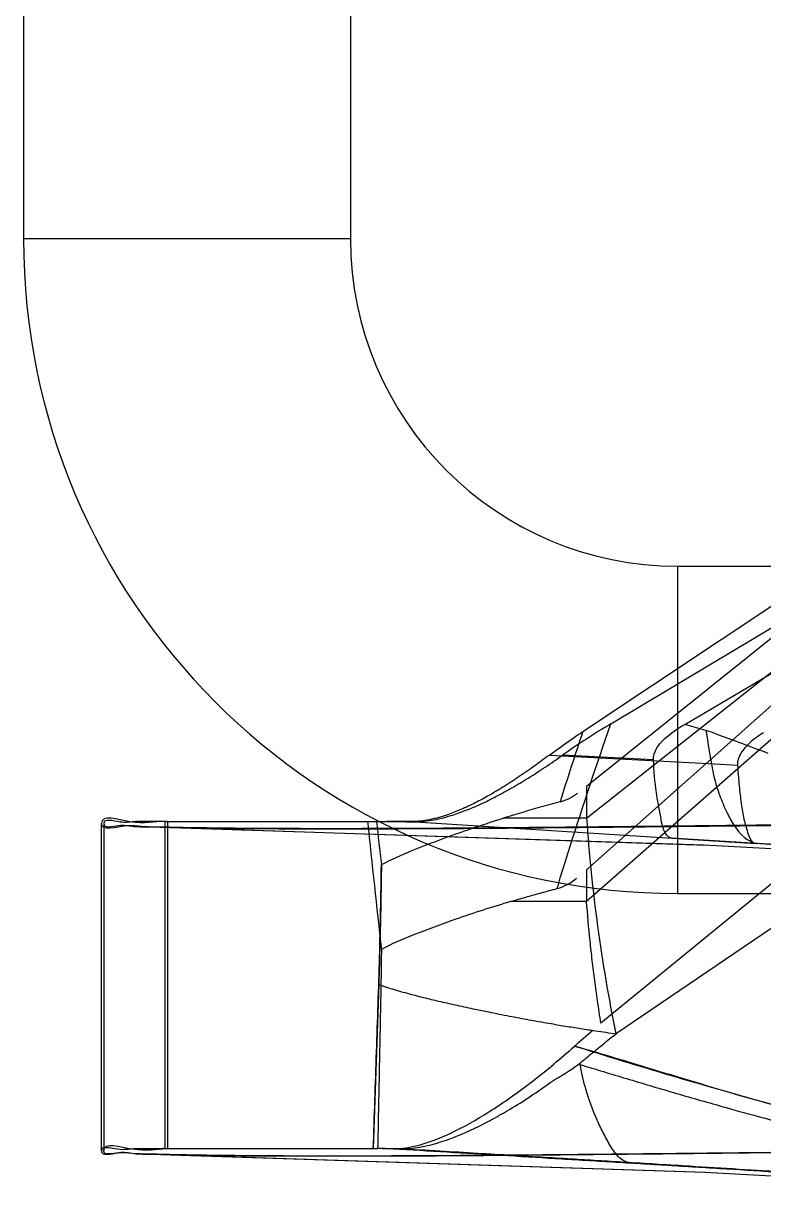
# Model space of a CAD drawing. Header units: millimetres. Extents: x 324 to 7054, y -67 to 2159.
# Drawn here: x 6309.58 to 6313.2, y 1067.37 to 1073.13 of the extents above; entities that cross this region are included whole.
import ezdxf

# ---------------------------------------------------------------- set-up
doc = ezdxf.new("R2010")
doc.units = ezdxf.units.MM
doc.header["$LTSCALE"] = 153.67
doc.layers.get('0').update_dxf_attribs({"linetype": 'CONTINUOUS'})
doc.layers.add('CONSTRUCTION_BODIES', color=7, linetype='CONTINUOUS')

msp = doc.modelspace()

# ---------------------------------------------------------------- linework, layer by layer
at = {"linetype": 'ByBlock'}
for p, q in [((6309.57862, 1077.87699), (6309.57862, 1072.07699)), ((6311.17862, 1077.87699), (6311.17862, 1072.07699)), ((6311.17862, 1072.07699), (6309.57862, 1072.07699)), ((6312.77862, 1070.47699), (6320.01862, 1070.47699)), ((6312.77862, 1070.47699), (6312.77862, 1068.87699)), ((6312.77862, 1068.87699), (6320.01862, 1068.87699))]:
    msp.add_line(p, q, dxfattribs=at)
for radius in [3.2, 1.6]:
    msp.add_arc((6312.77862, 1072.07699), radius, 180, 270, dxfattribs=at)
at = {"layer": 'CONSTRUCTION_BODIES', "linetype": 'ByBlock'}
for p, q in [((6312.31557, 1069.66928), (6317.51374, 1073.12971)), ((6312.33319, 1068.99283), (6316.98669, 1073.12971)), ((6316.98669, 1073.12971), (6312.33319, 1069.40031)), ((6312.45219, 1069.70651), (6318.17392, 1073.12971)), ((6316.98669, 1072.92145), (6312.33319, 1068.8378)), ((6312.3332, 1069.24529), (6316.98669, 1072.92145)), ((6312.81353, 1069.70386), (6317.33779, 1072.37106)), ((6316.04465, 1071.22207), (6312.40386, 1068.24237)), ((6316.1852, 1070.70627), (6312.47567, 1068.18939)), ((6312.91742, 1069.67435), (6312.81352, 1069.70387)), ((6312.15132, 1069.55362), (6312.95887, 1069.51014)), ((6312.66074, 1069.52986), (6312.21632, 1069.55352)), ((6312.95887, 1069.51014), (6313.07203, 1069.50473)), ((6312.33319, 1069.40031), (6312.33319, 1069.24529)), ((6310.27131, 1069.22971), (6311.30563, 1069.22971)), ((6310.27132, 1067.62971), (6310.27132, 1069.22978)), ((6310.28241, 1069.22971), (6310.28241, 1067.62979)), ((6311.47017, 1069.22845), (6313.1612, 1069.12113)), ((6312.3332, 1069.24529), (6311.92588, 1069.24529)), ((6309.95961, 1067.61882), (6309.95961, 1069.21882)), ((6309.9707, 1069.21876), (6309.9707, 1067.61876)), ((6310.29832, 1069.20025), (6312.90665, 1069.11449)), ((6310.31322, 1069.19992), (6312.92084, 1069.11387)), ((6313.16855, 1069.12177), (6312.74954, 1069.14714)), ((6312.90665, 1069.11449), (6315.52638, 1068.97154)), ((6312.33319, 1068.99283), (6312.33319, 1068.8378)), ((6312.33319, 1068.83803), (6311.96276, 1068.83772)), ((6311.31648, 1068.43136), (6311.28984, 1067.62971)), ((6310.27132, 1067.62971), (6311.3112, 1067.62971)), ((6310.31322, 1067.59992), (6312.9146, 1067.51414))]:
    msp.add_line(p, q, dxfattribs=at)
msp.add_lwpolyline([(6310.29832, 1067.60025), (6312.91273, 1067.51422), (6315.52506, 1067.37163)], dxfattribs=at)
for centre, radius, start, end in [((6314.41161, 1066.42715), 3.82013, 120.858207, 125.076273), ((6329.51412, 1063.87178), 18.1494, 161.371423, 162.513322), ((6370.95419, 1075.33341), 60.00332, 185.8383903, 186.4394262), ((6368.41622, 1075.56137), 57.4605, 186.3263571, 186.5387054), ((6320.40008, 1069.8036), 8.08617, 183.959188, 191.499671), ((6285.35801, 610.5222), 459.44093, 86.3521455, 86.5306156), ((6288.93121, 671.10768), 398.75131, 86.2342591, 86.5150593), ((6311.30938, 1058.42274), 9.20697, 89.521183, 89.988698), ((6311.32994, 1060.55171), 7.07768, 89.260483, 89.988457)]:
    msp.add_arc(centre, radius, start, end, dxfattribs=at)
for points, knots in [([(6312.18908, 1068.90154), (6312.20996, 1068.97047), (6312.29354, 1069.24013), (6312.38334, 1069.50782), (6312.4522, 1069.7065)], [0, 0, 0, 0, 0.2551474, 1, 1, 1, 1]), ([(6312.66074, 1069.52986), (6312.65725, 1069.57583), (6312.72178, 1069.64664), (6312.78525, 1069.68719), (6312.81353, 1069.70386)], [0, 0, 0, 0, 0.5840575, 1, 1, 1, 1]), ([(6312.1513, 1069.55317), (6312.16917, 1069.56659), (6312.20524, 1069.593), (6312.26001, 1069.63169), (6312.29696, 1069.65689), (6312.31557, 1069.66928)], [0, 0, 0, 0, 0.3332025, 0.6665741, 1, 1, 1, 1]), ([(6313.22215, 1069.5621), (6313.18415, 1069.5757), (6313.11887, 1069.60009), (6313.0176, 1069.63841), (6312.95384, 1069.66181), (6312.91739, 1069.67452)], [0, 0, 0, 0, 0.372792, 0.6435288, 1, 1, 1, 1]), ([(6312.91742, 1069.67436), (6312.92327, 1069.63484), (6312.9358, 1069.55988), (6312.95352, 1069.45223), (6312.98192, 1069.35828), (6313.0165, 1069.27857), (6313.06269, 1069.19013), (6313.1214, 1069.12725), (6313.16977, 1069.12162)], [0, 0, 0, 0, 0.1893968, 0.3604786, 0.5163604, 0.654055, 0.7691241, 1, 1, 1, 1]), ([(6313.19882, 1069.6629), (6313.17492, 1069.6476), (6313.12007, 1069.60952), (6313.06889, 1069.54491), (6313.07199, 1069.50411)], [0, 0, 0, 0, 0.4094768, 1, 1, 1, 1]), ([(6312.15132, 1069.55362), (6312.12483, 1069.53371), (6312.0731, 1069.49569), (6311.99628, 1069.44255), (6311.92242, 1069.39496), (6311.851, 1069.35274), (6311.78069, 1069.3154), (6311.71217, 1069.28382), (6311.63683, 1069.25532), (6311.557, 1069.23404), (6311.4979, 1069.22819), (6311.47017, 1069.2285)], [0, 0, 0, 0, 0.1297734, 0.2513835, 0.365764, 0.4737882, 0.5761995, 0.6774287, 0.7690101, 0.8914183, 1, 1, 1, 1]), ([(6311.4826, 1069.22793), (6311.5125, 1069.22747), (6311.57595, 1069.23305), (6311.6617, 1069.25402), (6311.74224, 1069.28212), (6311.81576, 1069.31346), (6311.89166, 1069.35091), (6311.96928, 1069.39365), (6312.04929, 1069.44176), (6312.13215, 1069.49529), (6312.18787, 1069.53354), (6312.21632, 1069.55352)], [0, 0, 0, 0, 0.1102107, 0.2333616, 0.3245548, 0.4243924, 0.5277772, 0.6364232, 0.7508962, 0.8718533, 1, 1, 1, 1]), ([(6312.74959, 1069.14788), (6312.71131, 1069.15593), (6312.69594, 1069.26251), (6312.67012, 1069.37964), (6312.66394, 1069.47666), (6312.66074, 1069.52986)], [0, 0, 0, 0, 0.2952725, 0.5976125, 1, 1, 1, 1]), ([(6313.07203, 1069.50473), (6313.07379, 1069.47452), (6313.07814, 1069.41522), (6313.08746, 1069.3305), (6313.10053, 1069.24881), (6313.11793, 1069.18209), (6313.13922, 1069.1254), (6313.1612, 1069.12112)], [0, 0, 0, 0, 0.2263735, 0.4437, 0.6411132, 0.8324571, 1, 1, 1, 1]), ([(6312.20345, 1069.32539), (6312.17126, 1069.31673), (6312.10821, 1069.29915), (6312.01566, 1069.27249), (6311.95531, 1069.25445), (6311.92583, 1069.24529)], [0, 0, 0, 0, 0.3461052, 0.6795235, 1, 1, 1, 1]), ([(6310.27132, 1069.22978), (6310.21382, 1069.22978), (6310.13845, 1069.2045), (6309.95949, 1069.26533), (6309.95961, 1069.21882)], [0, 0, 0, 0, 0.5528368, 1, 1, 1, 1]), ([(6315.33067, 1069.22971), (6315.29427, 1069.22954), (6315.2216, 1069.22917), (6315.11278, 1069.22852), (6315.00432, 1069.22779), (6314.89622, 1069.22702), (6314.78849, 1069.22619), (6314.68112, 1069.22533), (6314.57411, 1069.22444), (6314.46747, 1069.22352), (6314.3612, 1069.22257), (6314.25539, 1069.2216), (6314.15018, 1069.22062), (6314.04568, 1069.21962), (6313.94193, 1069.2186), (6313.83891, 1069.21757), (6313.73662, 1069.21653), (6313.63507, 1069.21547), (6313.53425, 1069.21441), (6313.43417, 1069.21333), (6313.33482, 1069.21224), (6313.23624, 1069.21115), (6313.13854, 1069.21006), (6313.04183, 1069.20898), (6312.9462, 1069.20793), (6312.85165, 1069.20691), (6312.75818, 1069.2059), (6312.66579, 1069.20493), (6312.57448, 1069.20397), (6312.48425, 1069.20305), (6312.3951, 1069.20215), (6312.30702, 1069.20128), (6312.22013, 1069.20045), (6312.13452, 1069.19964), (6312.05032, 1069.19888), (6311.9675, 1069.19816), (6311.88608, 1069.19748), (6311.80605, 1069.19685), (6311.7274, 1069.19627), (6311.65015, 1069.19574), (6311.57429, 1069.19527), (6311.49991, 1069.19487), (6311.42708, 1069.19454), (6311.35587, 1069.19427), (6311.28626, 1069.19406), (6311.21825, 1069.1939), (6311.13075, 1069.19378), (6311.02538, 1069.19377), (6310.90383, 1069.19398), (6310.78904, 1069.19442), (6310.68128, 1069.19506), (6310.58071, 1069.19593), (6310.48727, 1069.19697), (6310.40112, 1069.19831), (6310.32207, 1069.19956), (6310.24204, 1069.20206), (6310.15892, 1069.20124), (6310.07659, 1069.21672), (6309.95972, 1069.17808), (6309.95961, 1069.21882)], [0, 0, 0, 0, 0.020326, 0.0405842, 0.0607746, 0.0808975, 0.1009528, 0.1209407, 0.140861, 0.1607136, 0.1804981, 0.2002139, 0.219804, 0.2392566, 0.258572, 0.2777505, 0.2967924, 0.3156977, 0.3344663, 0.3530981, 0.3715925, 0.389949, 0.4081554, 0.4261594, 0.4439617, 0.4615628, 0.478963, 0.4961627, 0.5131616, 0.5299598, 0.5465566, 0.5629512, 0.5791482, 0.5950842, 0.6107599, 0.6261763, 0.6413337, 0.6562325, 0.6708728, 0.6852544, 0.6993768, 0.7132393, 0.7267937, 0.7400494, 0.7530072, 0.7656678, 0.7780314, 0.8018679, 0.8245132, 0.8459152, 0.86597, 0.8846929, 0.9020852, 0.9181427, 0.9328477, 0.9461154, 0.9633046, 0.9772484, 1, 1, 1, 1]), ([(6310.28241, 1069.22971), (6310.25399, 1069.22971), (6310.20262, 1069.2286), (6310.12159, 1069.23082), (6310.06022, 1069.2175), (6309.9707, 1069.24555), (6309.9707, 1069.21876)], [0, 0, 0, 0, 0.2731044, 0.5030155, 0.7425097, 1, 1, 1, 1]), ([(6309.9707, 1069.21876), (6309.97071, 1069.19406), (6310.05119, 1069.21706), (6310.1131, 1069.2031), (6310.19047, 1069.20374), (6310.26659, 1069.20081), (6310.34412, 1069.19928), (6310.43017, 1069.19763), (6310.52498, 1069.19631), (6310.62814, 1069.1952), (6310.73945, 1069.19435), (6310.85891, 1069.19375), (6310.96358, 1069.19346), (6311.05133, 1069.19335), (6311.12005, 1069.19333), (6311.19055, 1069.19338), (6311.26284, 1069.19349), (6311.3369, 1069.19366), (6311.41273, 1069.1939), (6311.49034, 1069.19421), (6311.56972, 1069.19458), (6311.65088, 1069.19504), (6311.73371, 1069.19553), (6311.81812, 1069.19612), (6311.90401, 1069.19681), (6311.9914, 1069.19755), (6312.0803, 1069.19835), (6312.17069, 1069.1992), (6312.26259, 1069.20008), (6312.35599, 1069.201), (6312.45089, 1069.20195), (6312.54731, 1069.20293), (6312.64499, 1069.20394), (6312.7438, 1069.20496), (6312.84358, 1069.206), (6312.94444, 1069.20706), (6313.04637, 1069.20813), (6313.14938, 1069.20922), (6313.25346, 1069.21032), (6313.35862, 1069.21144), (6313.46485, 1069.21257), (6313.57216, 1069.21372), (6313.68044, 1069.21486), (6313.78955, 1069.216), (6313.89937, 1069.21713), (6314.00987, 1069.21822), (6314.12104, 1069.21927), (6314.23288, 1069.2203), (6314.34539, 1069.22129), (6314.45858, 1069.22225), (6314.57244, 1069.22317), (6314.68698, 1069.22405), (6314.80225, 1069.22489), (6314.91809, 1069.22569), (6315.03433, 1069.22643), (6315.15075, 1069.22711), (6315.26735, 1069.22773), (6315.38413, 1069.22829), (6315.5011, 1069.22877), (6315.61824, 1069.22916), (6315.73556, 1069.22946), (6315.85306, 1069.22966), (6315.93146, 1069.22971), (6315.97069, 1069.22971)], [0, 0, 0, 0, 0.0123499, 0.0232787, 0.0375845, 0.048973, 0.0618455, 0.076212, 0.0920415, 0.1092358, 0.1277866, 0.1476922, 0.1689574, 0.1801097, 0.1915614, 0.2033107, 0.2153565, 0.2276981, 0.2403351, 0.2532675, 0.2664957, 0.2800203, 0.2938423, 0.3079048, 0.3222185, 0.3367826, 0.3515967, 0.3666606, 0.3819746, 0.3975391, 0.4133547, 0.4294224, 0.4457431, 0.4621912, 0.4788199, 0.4956283, 0.5126158, 0.529782, 0.547127, 0.5646509, 0.5823541, 0.6002369, 0.6183001, 0.6364888, 0.6547904, 0.6732044, 0.6917304, 0.7103684, 0.7291184, 0.7479806, 0.7669551, 0.7860424, 0.8052428, 0.8245826, 0.8439532, 0.8633543, 0.8827853, 0.9022462, 0.921737, 0.9412577, 0.9608084, 0.9803891, 1, 1, 1, 1]), ([(6311.26213, 1069.22971), (6311.28433, 1069.22971), (6311.33103, 1069.22954), (6311.40451, 1069.2288), (6311.4558, 1069.22803), (6311.48258, 1069.22756)], [0, 0, 0, 0, 0.3020951, 0.6355265, 1, 1, 1, 1]), ([(6311.32949, 1069.01809), (6311.37651, 1069.04372), (6311.49103, 1069.09227), (6311.68952, 1069.16904), (6311.84107, 1069.2187), (6311.92583, 1069.24529)], [0, 0, 0, 0, 0.2515359, 0.5827277, 1, 1, 1, 1]), ([(6311.28972, 1067.62971), (6311.29515, 1067.78786), (6311.30532, 1068.10018), (6311.32147, 1068.5629), (6311.32737, 1068.8676), (6311.32949, 1069.01809)], [0, 0, 0, 0, 0.3417777, 0.6749394, 1, 1, 1, 1]), ([(6311.32949, 1069.01809), (6311.32882, 1068.95399), (6311.32697, 1068.82469), (6311.32224, 1068.62912), (6311.31858, 1068.49765), (6311.31655, 1068.43136)], [0, 0, 0, 0, 0.3276995, 0.6609595, 1, 1, 1, 1]), ([(6311.96276, 1068.8378), (6311.98701, 1068.84506), (6312.03643, 1068.85936), (6312.11187, 1068.88059), (6312.16305, 1068.89461), (6312.18908, 1068.90153)], [0, 0, 0, 0, 0.322974, 0.6563638, 1, 1, 1, 1]), ([(6311.96276, 1068.8378), (6311.87237, 1068.81061), (6311.71096, 1068.75952), (6311.50017, 1068.68042), (6311.37885, 1068.6304), (6311.32943, 1068.60388)], [0, 0, 0, 0, 0.4190399, 0.7510211, 1, 1, 1, 1]), ([(6312.40375, 1068.24237), (6312.39796, 1068.27922), (6312.38737, 1068.34889), (6312.37316, 1068.45121), (6312.36106, 1068.54895), (6312.34689, 1068.67762), (6312.33821, 1068.77386), (6312.33326, 1068.8378)], [0, 0, 0, 0, 0.1865704, 0.3525051, 0.5166857, 0.6792376, 1, 1, 1, 1]), ([(6311.32944, 1068.60388), (6311.3292, 1068.58048), (6311.32865, 1068.53174), (6311.32757, 1068.45769), (6311.32618, 1068.38173), (6311.32461, 1068.3058), (6311.32259, 1068.20457), (6311.32005, 1068.07803), (6311.31608, 1067.87797), (6311.31314, 1067.72853), (6311.3112, 1067.62971)], [0, 0, 0, 0, 0.0720598, 0.1500644, 0.2280317, 0.3059687, 0.3839062, 0.5397841, 0.6956655, 1, 1, 1, 1]), ([(6311.31648, 1068.43136), (6311.34146, 1068.42288), (6311.39474, 1068.40613), (6311.47142, 1068.38483), (6311.54744, 1068.36575), (6311.62187, 1068.34809), (6311.70263, 1068.32988), (6311.78097, 1068.31313), (6311.86611, 1068.29546), (6311.95374, 1068.2781), (6312.0521, 1068.25969), (6312.14326, 1068.24345), (6312.22791, 1068.22917), (6312.30381, 1068.21698), (6312.3871, 1068.20421), (6312.44508, 1068.19585), (6312.47908, 1068.19113)], [0, 0, 0, 0, 0.0665973, 0.1409431, 0.2008915, 0.2644496, 0.3340308, 0.4098952, 0.4666644, 0.5535499, 0.6354034, 0.7192855, 0.7872911, 0.8521202, 0.9133414, 1, 1, 1, 1]), ([(6312.29067, 1068.03983), (6312.31148, 1068.0558), (6312.35137, 1068.09045), (6312.41517, 1068.13957), (6312.4561, 1068.17555), (6312.47908, 1068.19113)], [0, 0, 0, 0, 0.3256413, 0.6553403, 1, 1, 1, 1]), ([(6311.3863, 1067.62939), (6311.42926, 1067.62903), (6311.52766, 1067.64591), (6311.68521, 1067.70882), (6311.87049, 1067.81413), (6312.07211, 1067.95741), (6312.20746, 1068.07079), (6312.27423, 1068.13097)], [0, 0, 0, 0, 0.1243697, 0.2848627, 0.4894358, 0.7397862, 1, 1, 1, 1]), ([(6312.27423, 1068.13097), (6312.36985, 1068.10526), (6312.54877, 1068.05049), (6312.80207, 1067.97363), (6313.02795, 1067.90645), (6313.22973, 1067.84871), (6313.41116, 1067.79912), (6313.58254, 1067.75467), (6313.75915, 1067.71106), (6313.88194, 1067.68259), (6313.94745, 1067.66787)], [0, 0, 0, 0, 0.1710443, 0.3231612, 0.4573422, 0.5781283, 0.6857484, 0.782255, 0.8839919, 1, 1, 1, 1]), ([(6315.68994, 1067.41619), (6315.41022, 1067.44207), (6314.86788, 1067.49973), (6314.03952, 1067.63448), (6313.18189, 1067.85631), (6312.58668, 1068.03237), (6312.27423, 1068.13096)], [0, 0, 0, 0, 0.2409258, 0.4676644, 0.7190042, 1, 1, 1, 1]), ([(6311.42129, 1067.6288), (6311.45379, 1067.62839), (6311.51898, 1067.63501), (6311.61348, 1067.65897), (6311.70407, 1067.69195), (6311.79011, 1067.73039), (6311.87495, 1067.77384), (6311.96376, 1067.82492), (6312.06336, 1067.88623), (6312.1694, 1067.96536), (6312.25209, 1068.01021), (6312.29067, 1068.03983)], [0, 0, 0, 0, 0.1000892, 0.2003474, 0.2996026, 0.3965601, 0.4903681, 0.5929523, 0.7119869, 0.8502343, 1, 1, 1, 1]), ([(6312.53936, 1067.56157), (6312.51703, 1067.56478), (6312.47599, 1067.59845), (6312.44, 1067.66035), (6312.40452, 1067.72625), (6312.37376, 1067.79393), (6312.34785, 1067.86145), (6312.32226, 1067.9435), (6312.30866, 1068.00271), (6312.30254, 1068.04045)], [0, 0, 0, 0, 0.1232444, 0.2627568, 0.3964256, 0.53054, 0.669017, 0.7911145, 1, 1, 1, 1]), ([(6312.30254, 1068.04044), (6312.37791, 1068.01774), (6312.53003, 1067.9718), (6312.76054, 1067.90313), (6312.91606, 1067.85845), (6312.99464, 1067.83644)], [0, 0, 0, 0, 0.3272777, 0.6606904, 1, 1, 1, 1]), ([(6312.99469, 1067.83626), (6313.0523, 1067.81997), (6313.19738, 1067.77998), (6313.43035, 1067.72068), (6313.69349, 1067.66175), (6313.9558, 1067.61018), (6314.30175, 1067.55138), (6314.72994, 1067.49453), (6315.07194, 1067.46083), (6315.24132, 1067.44584)], [0, 0, 0, 0, 0.0786473, 0.1976539, 0.3157264, 0.4327884, 0.5487519, 0.7765916, 1, 1, 1, 1]), ([(6309.9707, 1067.61876), (6309.97062, 1067.66589), (6310.14983, 1067.60491), (6310.22553, 1067.62979), (6310.28241, 1067.62979)], [0, 0, 0, 0, 0.4531206, 1, 1, 1, 1]), ([(6310.27132, 1067.62971), (6310.2429, 1067.62971), (6310.19153, 1067.62859), (6310.1105, 1067.63083), (6310.04913, 1067.6175), (6309.95962, 1067.64561), (6309.95961, 1067.61882)], [0, 0, 0, 0, 0.2731088, 0.5030234, 0.7425205, 1, 1, 1, 1]), ([(6309.95961, 1067.61882), (6309.95961, 1067.59143), (6310.0567, 1067.61877), (6310.1252, 1067.60213), (6310.21035, 1067.60312), (6310.28577, 1067.60047), (6310.3611, 1067.59907), (6310.44364, 1067.59756), (6310.53366, 1067.59634), (6310.63092, 1067.59536), (6310.73546, 1067.59467), (6310.84729, 1067.59418), (6310.96614, 1067.59389), (6311.0917, 1067.59382), (6311.20033, 1067.59393), (6311.29043, 1067.59413), (6311.36039, 1067.59433), (6311.43195, 1067.59459), (6311.50502, 1067.59489), (6311.57952, 1067.59527), (6311.6554, 1067.59573), (6311.73268, 1067.59625), (6311.81135, 1067.59683), (6311.89141, 1067.59747), (6311.97286, 1067.59815), (6312.05571, 1067.59889), (6312.13995, 1067.59966), (6312.2256, 1067.60047), (6312.31245, 1067.60131), (6312.40041, 1067.60216), (6312.48934, 1067.60303), (6312.57936, 1067.60391), (6312.67044, 1067.6048), (6312.7626, 1067.60576), (6312.85583, 1067.60678), (6312.95013, 1067.60785), (6313.04551, 1067.60895), (6313.14196, 1067.61008), (6313.23941, 1067.61123), (6313.33774, 1067.61238), (6313.43684, 1067.61352), (6313.53669, 1067.61465), (6313.63727, 1067.61575), (6313.73858, 1067.61681), (6313.84064, 1067.61784), (6313.94342, 1067.61879), (6314.04695, 1067.61974), (6314.15121, 1067.62066), (6314.25625, 1067.62157), (6314.36193, 1067.62246), (6314.46813, 1067.62334), (6314.57469, 1067.62419), (6314.68162, 1067.62503), (6314.78891, 1067.62586), (6314.89656, 1067.62666), (6315.00458, 1067.62745), (6315.11295, 1067.62823), (6315.22169, 1067.62894), (6315.2943, 1067.62954), (6315.33067, 1067.62971)], [0, 0, 0, 0, 0.0152953, 0.0317464, 0.0478665, 0.0604096, 0.074395, 0.0897983, 0.106555, 0.1246611, 0.1441183, 0.1649338, 0.1871133, 0.2104896, 0.2350543, 0.2477812, 0.2608045, 0.2741246, 0.2877421, 0.3016078, 0.3157337, 0.3301189, 0.3447633, 0.3596667, 0.3748293, 0.3902517, 0.4059344, 0.4218783, 0.4380844, 0.4544403, 0.4709972, 0.4877541, 0.5047108, 0.5218668, 0.5392223, 0.5567774, 0.5745324, 0.5924878, 0.6106442, 0.6289559, 0.6474056, 0.6659928, 0.684717, 0.7035781, 0.7225759, 0.7417107, 0.7609826, 0.7803921, 0.7999393, 0.8196408, 0.8394107, 0.8592485, 0.8791539, 0.8991266, 0.9191665, 0.9392737, 0.9594483, 0.9796903, 1, 1, 1, 1]), ([(6315.97069, 1067.62971), (6315.93143, 1067.62971), (6315.85298, 1067.62966), (6315.7354, 1067.62946), (6315.61804, 1067.62916), (6315.50088, 1067.62876), (6315.38392, 1067.62828), (6315.26717, 1067.62773), (6315.15062, 1067.6271), (6315.03428, 1067.62642), (6314.91814, 1067.62568), (6314.80229, 1067.62488), (6314.68688, 1067.62404), (6314.57204, 1067.62316), (6314.45783, 1067.62223), (6314.34427, 1067.62127), (6314.23133, 1067.62028), (6314.11903, 1067.61925), (6314.00737, 1067.61818), (6313.89634, 1067.61709), (6313.78596, 1067.61595), (6313.67627, 1067.61481), (6313.56743, 1067.61366), (6313.45961, 1067.61251), (6313.35292, 1067.61137), (6313.24735, 1067.61025), (6313.1429, 1067.60914), (6313.03957, 1067.60805), (6312.93735, 1067.60698), (6312.83625, 1067.60592), (6312.73627, 1067.60488), (6312.63743, 1067.60385), (6312.53985, 1067.60285), (6312.44365, 1067.60188), (6312.34894, 1067.60093), (6312.25572, 1067.60001), (6312.16398, 1067.59913), (6312.07373, 1067.59829), (6311.98496, 1067.5975), (6311.89767, 1067.59676), (6311.81187, 1067.59608), (6311.72765, 1067.59549), (6311.64511, 1067.595), (6311.56434, 1067.59456), (6311.48534, 1067.59419), (6311.40811, 1067.59389), (6311.33265, 1067.59365), (6311.25895, 1067.59348), (6311.18702, 1067.59337), (6311.11686, 1067.59333), (6311.04848, 1067.59335), (6310.96116, 1067.59347), (6310.857, 1067.59376), (6310.73811, 1067.59437), (6310.62731, 1067.59522), (6310.52461, 1067.59632), (6310.43014, 1067.59764), (6310.34433, 1067.59926), (6310.26692, 1067.60073), (6310.19086, 1067.60361), (6310.11346, 1067.60294), (6310.05144, 1067.61731), (6309.97075, 1067.59398), (6309.9707, 1067.61876)], [0, 0, 0, 0, 0.0196267, 0.0392192, 0.0587774, 0.0783014, 0.0977913, 0.1172471, 0.1366689, 0.1560566, 0.17541, 0.1947286, 0.2139726, 0.2331102, 0.2521417, 0.2710674, 0.2898874, 0.3086018, 0.3272105, 0.3457132, 0.3641092, 0.3823979, 0.4005535, 0.4185208, 0.4363007, 0.4538937, 0.4713002, 0.4885206, 0.505555, 0.5224034, 0.5390652, 0.5555399, 0.5718206, 0.5878518, 0.6036344, 0.6191692, 0.6344567, 0.6494973, 0.6642909, 0.6788372, 0.6931358, 0.7071856, 0.7209415, 0.7344012, 0.7475655, 0.7604352, 0.7730106, 0.7852917, 0.7972783, 0.8089697, 0.8203648, 0.831462, 0.852624, 0.8724352, 0.8909004, 0.9080184, 0.9237811, 0.9381182, 0.9509709, 0.9623481, 0.9766511, 0.9876095, 1, 1, 1, 1]), ([(6311.3863, 1067.62939), (6311.47472, 1067.62414), (6311.65142, 1067.61364), (6311.91623, 1067.59784), (6312.13661, 1067.58464), (6312.31268, 1067.57406), (6312.42313, 1067.56741), (6312.51208, 1067.56204), (6312.60204, 1067.5566), (6312.71447, 1067.54979), (6312.84935, 1067.54158), (6313.11923, 1067.52509), (6313.52463, 1067.50005), (6313.88504, 1067.47738), (6314.06551, 1067.46592)], [0, 0, 0, 0, 0.0990022, 0.1978321, 0.2964933, 0.3457565, 0.3949724, 0.4201649, 0.4453495, 0.4957033, 0.5460455, 0.5963834, 0.7978987, 1, 1, 1, 1]), ([(6312.53898, 1067.56163), (6312.49346, 1067.5644), (6312.40524, 1067.56979), (6312.26906, 1067.57805), (6312.12456, 1067.58679), (6311.96677, 1067.59629), (6311.79492, 1067.60659), (6311.61233, 1067.6175), (6311.48573, 1067.62495), (6311.42114, 1067.6288)], [0, 0, 0, 0, 0.1221768, 0.2367847, 0.3654611, 0.5100034, 0.6602568, 0.8266454, 1, 1, 1, 1]), ([(6315.2556, 1067.38925), (6315.09322, 1067.39986), (6314.76896, 1067.42102), (6314.36402, 1067.44725), (6314.04099, 1067.46797), (6313.79954, 1067.48335), (6313.55865, 1067.49858), (6313.31827, 1067.51365), (6313.07834, 1067.52855), (6312.81877, 1067.54454), (6312.63916, 1067.5555), (6312.53939, 1067.56156)], [0, 0, 0, 0, 0.1793702, 0.3581779, 0.4472816, 0.5361721, 0.6248564, 0.7133415, 0.8016458, 0.8898334, 1, 1, 1, 1])]:
    msp.add_open_spline(points, degree=3, knots=knots, dxfattribs=at)
for points in [[(6312.20345, 1069.32539), (6312.23412, 1069.33363), (6312.26411, 1069.34767), (6312.28889, 1069.36753)], [(6311.47019, 1069.22845), (6311.43227, 1069.22898), (6311.39434, 1069.22957), (6311.35642, 1069.22957)], [(6312.18908, 1068.90153), (6312.22384, 1068.91077), (6312.25745, 1068.92833), (6312.28432, 1068.95222)], [(6312.27423, 1068.13096), (6312.30351, 1068.15732), (6312.33281, 1068.18371), (6312.3633, 1068.20865)]]:
    msp.add_open_spline(points, degree=3, dxfattribs=at)

doc.saveas('drawing.dxf')
